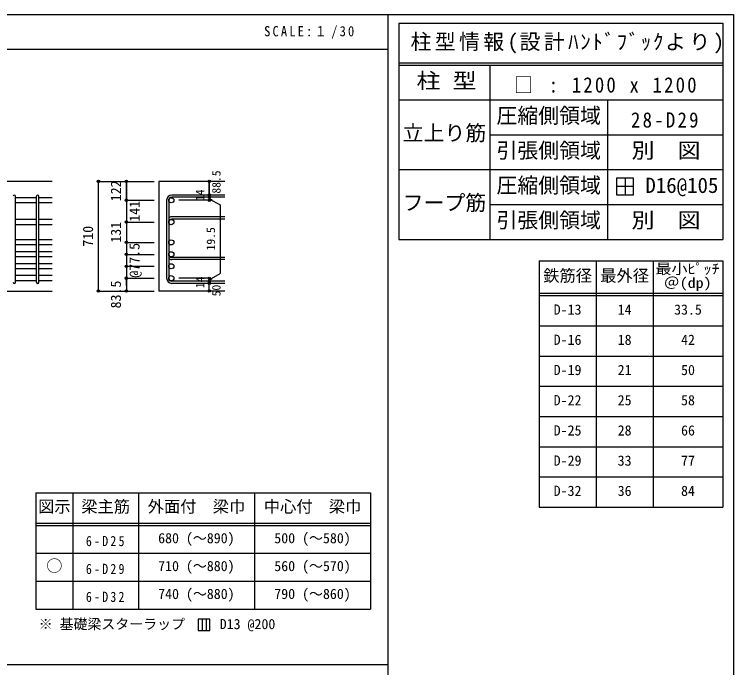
# Model space of a CAD drawing. Units: millimetres at full size, sheet at 1:30, with parts at other scales. Extents: x -5973 to 5954, y -4195 to 4201.
# Drawn here: x 1309 to 5954, y -15 to 4201 of the extents above; entities that cross this region are included whole.
import ezdxf
from ezdxf.enums import TextEntityAlignment as Align

# ---------------------------------------------------------------- set-up
doc = ezdxf.new("R2010")
doc.units = ezdxf.units.MM
doc.header["$LTSCALE"] = 30
doc.header["$PDMODE"] = 32
doc.header["$PDSIZE"] = 15
for name, color, linetype in [('0-1_躯体線', 2, 'Continuous'), ('0-5_基礎梁筋', 7, 'Continuous'), ('0-6_スタラップ筋', 7, 'Continuous'), ('0-D_寸法', 4, 'Continuous'), ('6-7_文字', 7, 'Continuous'), ('6-E_枠', 7, 'Continuous'), ('7-1', 7, 'Continuous'), ('7-7_文字', 7, 'Continuous'), ('F-0_枠', 6, 'Continuous')]:
    doc.layers.add(name, color=color, linetype=linetype)
doc.styles.add('ＭＳ ゴシック', font='')
doc.styles.get('ＭＳ ゴシック').set_extended_font_data('MS Gothic')

msp = doc.modelspace()

# ---------------------------------------------------------------- linework, layer by layer
at = {"layer": '0-1_躯体線'}
for p, q in [((1552.44, 3123.3), (-47.56, 3123.3)), ((2667.44, 3123.3), (2242.44, 3123.3)), ((2242.44, 3123.3), (2242.44, 2414.8)), ((1152.44, 2414.8), (1552.44, 2414.8)), ((2667.44, 2414.8), (2242.44, 2414.8))]:
    msp.add_line(p, q, dxfattribs=at)
at = {"layer": '0-5_基礎梁筋'}
for p, q in [((1452.44, 3018.1), (1316.44, 3018.1)), ((1452.44, 2985.1), (1316.44, 2985.1)), ((1552.44, 3018.1), (1466.44, 3018.1)), ((1552.44, 2985.1), (1466.44, 2985.1)), ((1452.44, 2876.8), (1316.44, 2876.8)), ((1452.44, 2843.8), (1316.44, 2843.8)), ((1552.44, 2876.8), (1466.44, 2876.8)), ((1552.44, 2843.8), (1466.44, 2843.8)), ((1452.44, 2745.8), (1316.44, 2745.8)), ((1552.44, 2745.8), (1466.44, 2745.8)), ((1452.44, 2712.8), (1316.44, 2712.8)), ((1552.44, 2712.8), (1466.44, 2712.8)), ((1452.44, 2668.8), (1316.44, 2668.8)), ((1552.44, 2668.8), (1466.44, 2668.8)), ((1452.44, 2635.8), (1316.44, 2635.8)), ((1552.44, 2635.8), (1466.44, 2635.8)), ((1452.44, 2591.8), (1316.44, 2591.8)), ((1452.44, 2558.8), (1316.44, 2558.8)), ((1552.44, 2591.8), (1466.44, 2591.8)), ((1552.44, 2558.8), (1466.44, 2558.8)), ((1452.44, 2514.8), (1316.44, 2514.8)), ((1552.44, 2514.8), (1466.44, 2514.8)), ((1452.44, 2481.8), (1316.44, 2481.8)), ((1552.44, 2481.8), (1466.44, 2481.8))]:
    msp.add_line(p, q, dxfattribs=at)
at = {"layer": '0-5_基礎梁筋', "color": 3}
for centre in [(2322.94, 3001.6), (2322.94, 2860.3), (2322.94, 2729.3), (2322.94, 2652.3), (2322.94, 2575.3), (2322.94, 2498.3)]:
    msp.add_circle(centre, 16.5, dxfattribs=at)
at = {"layer": '0-6_スタラップ筋'}
for p, q in [((1316.44, 2471.8), (1316.44, 3028.1)), ((1452.44, 2471.8), (1452.44, 3028.1)), ((1466.44, 2471.8), (1466.44, 3028.1)), ((2667.44, 3035.1), (2325.94, 3035.1)), ((2667.44, 3021.1), (2325.94, 3021.1)), ((2292.44, 3001.6), (2292.44, 2498.3)), ((2306.44, 3001.6), (2306.44, 2498.3)), ((2667.44, 2893.8), (2325.94, 2893.8)), ((2667.44, 2879.8), (2325.94, 2879.8)), ((2667.44, 2632.8), (2325.94, 2632.8)), ((2667.44, 2618.8), (2325.94, 2618.8)), ((2667.44, 2478.8), (2325.94, 2478.8)), ((2667.44, 2464.8), (2325.94, 2464.8))]:
    msp.add_line(p, q, dxfattribs=at)
for centre, radius, start, end in [((1309.44, 3028.1), 7, 0, 180), ((1459.44, 3028.1), 7, 0, 180), ((2325.94, 3001.6), 33.5, 90, 180), ((2325.94, 3001.6), 19.5, 90, 180), ((2325.94, 2860.3), 33.5, 90, 125.59765), ((2325.94, 2860.3), 19.5, 90, 180), ((2325.94, 2652.3), 19.5, 180, 270), ((2325.94, 2652.3), 33.5, 234.40235, 270), ((1309.44, 2471.8), 7, 180, 0), ((1459.44, 2471.8), 7, 180, 0), ((2325.94, 2498.3), 33.5, 180, 270), ((2325.94, 2498.3), 19.5, 180, 270)]:
    msp.add_arc(centre, radius, start, end, dxfattribs=at)
at = {"layer": '0-D_寸法'}
for p, q in [((1852.44, 3123.3), (2032.44, 3123.3)), ((1852.44, 3123.3), (2032.44, 3123.3)), ((1852.44, 2414.8), (1852.44, 3123.3)), ((1852.44, 2414.8), (1852.44, 3123.3)), ((2032.44, 3001.6), (2032.44, 3123.3)), ((2032.44, 3123.3), (2212.44, 3123.3)), ((2032.44, 3123.3), (2212.44, 3123.3)), ((2032.44, 3001.6), (2032.44, 3123.3)), ((2567.44, 3021.1), (2567.44, 3035.1)), ((2567.44, 3021.1), (2567.44, 3001.6)), ((2032.44, 3001.6), (2212.44, 3001.6)), ((2032.44, 3001.6), (2212.44, 3001.6)), ((2032.44, 3001.6), (2032.44, 2949.6)), ((2032.44, 3001.6), (2032.44, 2450.83)), ((2032.44, 3001.6), (2032.44, 2465.3)), ((2567.44, 3001.6), (2371.35, 3001.6)), ((2567.44, 3011.35), (2586.76, 3006.18)), ((2567.44, 3011.35), (2637.5, 2970.9)), ((2637.5, 2970.9), (2637.5, 2529)), ((2032.44, 2860.3), (2212.44, 2860.3)), ((2032.44, 2860.3), (2212.44, 2860.3)), ((2032.44, 2860.3), (2032.44, 2498.3)), ((2032.44, 2729.3), (2212.44, 2729.3)), ((2032.44, 2652.3), (2212.44, 2652.3)), ((2032.44, 2575.3), (2212.44, 2575.3)), ((2567.44, 2488.55), (2637.5, 2529)), ((2032.44, 2498.3), (2212.44, 2498.3)), ((2567.44, 2498.3), (2371.35, 2498.3)), ((2567.44, 2478.8), (2567.44, 2498.3)), ((2567.44, 2488.55), (2586.76, 2493.73)), ((2567.44, 2464.8), (2567.44, 2478.8)), ((2567.44, 2414.8), (2567.44, 2464.8)), ((1852.44, 2414.8), (2032.44, 2414.8)), ((2032.44, 2414.8), (2212.44, 2414.8))]:
    msp.add_line(p, q, dxfattribs=at)
for points in [[(2032.44, 3123.3), (2032.44, 3001.6), (2032.44, 2860.3)], [(2567.44, 3123.3), (2567.44, 3035.1), (2567.44, 3123.3)], [(2032.44, 2450.83), (2032.44, 2498.3), (2032.44, 2414.8)]]:
    msp.add_lwpolyline(points, dxfattribs=at)
for centre, radius in [((1852.44, 3123.3), 8), ((1852.44, 3123.3), 7.2), ((1852.44, 3123.3), 6.4), ((1852.44, 3123.3), 5.6), ((1852.44, 3123.3), 4.8), ((1852.44, 3123.3), 4), ((1852.44, 3123.3), 3.2), ((1852.44, 3123.3), 2.4), ((1852.44, 3123.3), 1.6), ((1852.44, 3123.3), 0.8), ((2032.44, 3123.3), 8), ((2032.44, 3123.3), 7.2), ((2032.44, 3123.3), 6.4), ((2032.44, 3123.3), 5.6), ((2032.44, 3123.3), 4.8), ((2032.44, 3123.3), 4), ((2032.44, 3123.3), 3.2), ((2032.44, 3123.3), 2.4), ((2032.44, 3123.3), 1.6), ((2032.44, 3123.3), 0.8), ((2567.44, 3123.3), 4), ((2567.44, 3123.3), 3.6), ((2567.44, 3123.3), 3.2), ((2567.44, 3123.3), 2.8), ((2567.44, 3123.3), 2.4), ((2567.44, 3123.3), 2), ((2567.44, 3123.3), 1.6), ((2567.44, 3123.3), 1.2), ((2567.44, 3123.3), 0.8), ((2567.44, 3123.3), 0.4), ((2567.44, 3035.1), 4), ((2567.44, 3021.1), 4), ((2567.44, 3035.1), 3.6), ((2567.44, 3021.1), 3.6), ((2567.44, 3035.1), 3.2), ((2567.44, 3021.1), 3.2), ((2567.44, 3035.1), 2.8), ((2567.44, 3021.1), 2.8), ((2567.44, 3035.1), 2.4), ((2567.44, 3021.1), 2.4), ((2567.44, 3035.1), 2), ((2567.44, 3021.1), 2), ((2567.44, 3035.1), 1.6), ((2567.44, 3021.1), 1.6), ((2567.44, 3035.1), 1.2), ((2567.44, 3021.1), 1.2), ((2567.44, 3035.1), 0.8), ((2567.44, 3021.1), 0.8), ((2567.44, 3035.1), 0.4), ((2567.44, 3021.1), 0.4), ((2032.44, 3001.6), 8), ((2032.44, 3001.6), 7.2), ((2032.44, 3001.6), 6.4), ((2032.44, 3001.6), 5.6), ((2032.44, 3001.6), 4.8), ((2032.44, 3001.6), 4), ((2032.44, 3001.6), 3.2), ((2032.44, 3001.6), 2.4), ((2032.44, 3001.6), 1.6), ((2032.44, 3001.6), 0.8), ((2567.44, 3001.6), 4), ((2567.44, 3001.6), 3.6), ((2567.44, 3001.6), 3.2), ((2567.44, 3001.6), 2.8), ((2567.44, 3001.6), 2.4), ((2567.44, 3001.6), 2), ((2567.44, 3001.6), 1.6), ((2567.44, 3001.6), 1.2), ((2567.44, 3001.6), 0.8), ((2567.44, 3001.6), 0.4), ((2032.44, 2860.3), 8), ((2032.44, 2860.3), 7.2), ((2032.44, 2860.3), 6.4), ((2032.44, 2860.3), 5.6), ((2032.44, 2860.3), 4.8), ((2032.44, 2860.3), 4), ((2032.44, 2860.3), 3.2), ((2032.44, 2860.3), 2.4), ((2032.44, 2860.3), 1.6), ((2032.44, 2860.3), 0.8), ((2032.44, 2729.3), 8), ((2032.44, 2729.3), 7.2), ((2032.44, 2729.3), 6.4), ((2032.44, 2729.3), 5.6), ((2032.44, 2729.3), 4.8), ((2032.44, 2729.3), 4), ((2032.44, 2729.3), 3.2), ((2032.44, 2729.3), 2.4), ((2032.44, 2729.3), 1.6), ((2032.44, 2729.3), 0.8), ((2032.44, 2652.3), 8), ((2032.44, 2652.3), 7.2), ((2032.44, 2652.3), 6.4), ((2032.44, 2652.3), 5.6), ((2032.44, 2652.3), 4.8), ((2032.44, 2652.3), 4), ((2032.44, 2652.3), 3.2), ((2032.44, 2652.3), 2.4), ((2032.44, 2652.3), 1.6), ((2032.44, 2652.3), 0.8), ((2032.44, 2575.3), 8), ((2032.44, 2575.3), 7.2), ((2032.44, 2575.3), 6.4), ((2032.44, 2575.3), 5.6), ((2032.44, 2575.3), 4.8), ((2032.44, 2575.3), 4), ((2032.44, 2575.3), 3.2), ((2032.44, 2575.3), 2.4), ((2032.44, 2575.3), 1.6), ((2032.44, 2575.3), 0.8), ((2032.44, 2498.3), 8), ((2032.44, 2498.3), 7.2), ((2032.44, 2498.3), 6.4), ((2032.44, 2498.3), 5.6), ((2032.44, 2498.3), 4.8), ((2032.44, 2498.3), 4), ((2032.44, 2498.3), 3.2), ((2032.44, 2498.3), 2.4), ((2032.44, 2498.3), 1.6), ((2032.44, 2498.3), 0.8), ((2567.44, 2498.3), 4), ((2567.44, 2478.8), 4), ((2567.44, 2464.8), 4), ((2567.44, 2498.3), 3.6), ((2567.44, 2478.8), 3.6), ((2567.44, 2464.8), 3.6), ((2567.44, 2498.3), 3.2), ((2567.44, 2478.8), 3.2), ((2567.44, 2464.8), 3.2), ((2567.44, 2498.3), 2.8), ((2567.44, 2478.8), 2.8), ((2567.44, 2464.8), 2.8), ((2567.44, 2498.3), 2.4), ((2567.44, 2478.8), 2.4), ((2567.44, 2464.8), 2.4), ((2567.44, 2498.3), 2), ((2567.44, 2478.8), 2), ((2567.44, 2464.8), 2), ((2567.44, 2498.3), 1.6), ((2567.44, 2478.8), 1.6), ((2567.44, 2464.8), 1.6), ((2567.44, 2498.3), 1.2), ((2567.44, 2478.8), 1.2), ((2567.44, 2464.8), 1.2), ((2567.44, 2498.3), 0.8), ((2567.44, 2478.8), 0.8), ((2567.44, 2464.8), 0.8), ((2567.44, 2498.3), 0.4), ((2567.44, 2478.8), 0.4), ((2567.44, 2464.8), 0.4), ((1852.44, 2414.8), 7.2), ((1852.44, 2414.8), 6.4), ((1852.44, 2414.8), 5.6), ((1852.44, 2414.8), 4.8), ((1852.44, 2414.8), 4), ((1852.44, 2414.8), 3.2), ((1852.44, 2414.8), 2.4), ((1852.44, 2414.8), 1.6), ((1852.44, 2414.8), 0.8), ((2032.44, 2414.8), 7.2), ((2032.44, 2414.8), 6.4), ((2032.44, 2414.8), 5.6), ((2032.44, 2414.8), 4.8), ((2032.44, 2414.8), 4), ((2032.44, 2414.8), 3.2), ((2032.44, 2414.8), 2.4), ((2032.44, 2414.8), 1.6), ((2032.44, 2414.8), 0.8), ((2567.44, 2414.8), 4), ((2567.44, 2414.8), 3.6), ((2567.44, 2414.8), 3.2), ((2567.44, 2414.8), 2.8), ((2567.44, 2414.8), 2.4), ((2567.44, 2414.8), 2), ((2567.44, 2414.8), 1.6), ((2567.44, 2414.8), 1.2), ((2567.44, 2414.8), 0.8), ((2567.44, 2414.8), 0.4)]:
    msp.add_circle(centre, radius, dxfattribs=at)
at = {"layer": '0-D_寸法', "color": 7}
for p in [(1852.44, 3123.3), (2032.44, 3123.3), (2567.44, 3123.3), (2567.44, 3035.1), (2567.44, 3021.1), (2032.44, 3001.6), (2567.44, 3001.6), (2032.44, 2860.3), (2032.44, 2729.3), (2032.44, 2652.3), (2032.44, 2575.3), (2032.44, 2498.3), (2567.44, 2498.3), (2567.44, 2498.3), (2567.44, 2478.8), (2567.44, 2464.8), (1852.44, 2414.8), (2032.44, 2414.8), (2567.44, 2414.8)]:
    msp.add_point(p, dxfattribs=at)
at = {"layer": '6-7_文字'}
for p, q in [((2522.34, 298.38), (2522.34, 223.38)), ((2547.34, 298.38), (2547.34, 223.38))]:
    msp.add_line(p, q, dxfattribs=at)
msp.add_lwpolyline([(2497.34, 223.38), (2572.34, 223.38), (2572.34, 298.38), (2497.34, 298.38)], close=True, dxfattribs=at)
at = {"layer": '6-E_枠', "color": 3}
for p, q in [((1447.71, 1112.77), (1447.71, 362.77)), ((1447.71, 1112.77), (3610.24, 1112.77)), ((3610.24, 1112.77), (3610.24, 362.77)), ((1447.71, 362.77), (3610.24, 362.77))]:
    msp.add_line(p, q, dxfattribs=at)
at = {"layer": '6-E_枠'}
for p, q in [((1687.71, 1112.77), (1687.71, 362.77)), ((2110.24, 1112.77), (2110.24, 362.77)), ((2860.24, 1112.77), (2860.24, 362.77)), ((1447.71, 917.77), (3610.24, 917.77)), ((1447.71, 902.77), (3610.24, 902.77)), ((1447.71, 722.77), (3610.24, 722.77)), ((1447.71, 542.77), (3610.24, 542.77))]:
    msp.add_line(p, q, dxfattribs=at)
at = {"layer": '7-1', "color": 3}
for p, q in [((3793.07, 4143.88), (5884.63, 4143.88)), ((3793.07, 4143.88), (3793.07, 2748.88)), ((5884.63, 4143.88), (5884.63, 2748.88)), ((3793.07, 2748.88), (5884.63, 2748.88)), ((4697.91, 2610.68), (5884.63, 2610.68)), ((5884.63, 2610.68), (5884.63, 1020.68))]:
    msp.add_line(p, q, dxfattribs=at)
at = {"layer": '7-1'}
for p, q in [((3793.07, 3888.88), (5884.63, 3888.88)), ((3793.07, 3873.88), (5884.63, 3873.88)), ((4379.78, 3873.88), (4379.78, 2748.88)), ((3793.07, 3648.88), (5884.63, 3648.88)), ((5140.27, 3648.88), (5140.27, 2748.88)), ((4379.78, 3423.88), (5884.63, 3423.88)), ((3793.07, 3198.88), (5884.63, 3198.88)), ((4379.78, 2973.88), (5884.63, 2973.88)), ((5066.27, 2610.68), (5066.27, 1020.68)), ((5434.63, 2610.68), (5434.63, 1020.68)), ((4697.91, 2400.68), (5884.63, 2400.68)), ((4697.91, 2385.68), (5884.63, 2385.68)), ((4697.91, 2190.68), (5884.63, 2190.68)), ((4697.91, 1995.68), (5884.63, 1995.68)), ((4697.91, 1800.68), (5884.63, 1800.68)), ((4697.91, 1605.68), (5884.63, 1605.68)), ((4697.91, 1410.68), (5884.63, 1410.68)), ((4697.91, 1215.68), (5884.63, 1215.68))]:
    msp.add_line(p, q, dxfattribs=at)
at = {"layer": '7-1', "color": 3}
msp.add_lwpolyline([(4697.91, 2610.68), (4697.91, 1020.68), (5884.63, 1020.68)], dxfattribs=at)
at = {"layer": '7-7_文字', "color": 3}
for p, q in [((5198.84, 3143.77), (5198.84, 3035.77)), ((5306.84, 3143.77), (5198.84, 3143.77)), ((5252.84, 3143.77), (5252.84, 3035.77)), ((5306.84, 3035.77), (5306.84, 3143.77)), ((5306.84, 3089.77), (5198.84, 3089.77)), ((5198.84, 3035.77), (5306.84, 3035.77))]:
    msp.add_line(p, q, dxfattribs=at)
at = {"layer": 'F-0_枠'}
for p, q in [((-5972.88, 4201.15), (5954.1, 4201.15)), ((3723.6, -4195.24), (3723.6, 4201.15)), ((5954.1, 4201.15), (5954.1, -4195.24))]:
    msp.add_line(p, q, dxfattribs=at)
at = {"layer": 'F-0_枠', "color": 2}
for p, q in [((-5972.88, 3976.15), (3723.6, 3976.15)), ((3723.6, 2.95), (-5972.88, 2.95))]:
    msp.add_line(p, q, dxfattribs=at)

# ---------------------------------------------------------------- texts
at = {"layer": '0-D_寸法', "style": 'ＭＳ ゴシック'}
for s, height, p in [('88.5', 54.99, (2657.44, 3044.3)), ('122', 65.98, (2017.44, 2994.95)), ('14', 54.99, (2552.21, 2996.44)), ('141', 65.98, (2138.27, 2862.81)), ('131', 65.98, (2017.44, 2727.3)), ('710', 65.98, (1837.44, 2701.55)), ('19.5', 54.99, (2621.87, 2677.65)), ('@77.5', 65.98, (2137.31, 2501.54)), ('83.5', 65.98, (2017.44, 2303.3)), ('14', 54.99, (2552.18, 2434.12)), ('50', 54.99, (2657.44, 2381.3))]:
    msp.add_text(s, height=height, rotation=90, dxfattribs=at).set_placement(p, align=Align.BOTTOM_LEFT)
at = {"layer": '6-7_文字', "color": 2, "style": 'ＭＳ ゴシック'}
for s, p in [('図示', (1462.71, 962.77)), ('梁主筋', (1741.48, 962.77)), ('外面付\u3000梁巾', (2170.24, 962.77)), ('中心付\u3000梁巾', (2920.24, 962.77)), ('○', (1515.21, 580.27))]:
    msp.add_text(s, height=76.98, dxfattribs=at).set_placement(p, align=Align.BOTTOM_LEFT)
at = {"layer": '6-7_文字', "style": 'ＭＳ ゴシック'}
for s, p in [('680 (～890)', (2237.74, 767.77)), ('500 (～580)', (2987.74, 767.77)), ('710 (～880)', (2237.74, 587.77)), ('560 (～570)', (2987.74, 587.77)), ('740 (～880)', (2237.74, 407.77)), ('790 (～860)', (2987.74, 407.77)), ('※ 基礎梁スターラップ     D13 @200', (1466.27, 213.19))]:
    msp.add_text(s, height=65.98, dxfattribs=at).set_placement(p, align=Align.BOTTOM_LEFT)
at = {"layer": '6-7_文字', "color": 2, "insert": (2922.26, 4043.65), "char_height": 65.98, "attachment_point": 7, "style": 'ＭＳ ゴシック'}
msp.add_mtext('\\T1.34;\\W0.9;SCALE:１/30', dxfattribs=at)
at = {"layer": '6-7_文字', "char_height": 65.98, "attachment_point": 7, "style": 'ＭＳ ゴシック'}
for s, insert in [('\\T1.38;\\W0.85;6-D25', (1771.48, 767.77)), ('\\T1.38;\\W0.85;6-D29', (1771.48, 587.77)), ('\\T1.38;\\W0.85;6-D32', (1771.48, 407.77))]:
    msp.add_mtext(s, dxfattribs=dict(at, insert=insert))
at = {"layer": '7-7_文字', "color": 2, "style": 'ＭＳ ゴシック'}
for s, height, width, p in [('柱 型', 98.97, 1.15, (3906.42, 3693.88)), ('別\u3000図', 98.97, 1.1, (5294.95, 3243.88)), ('別\u3000図', 98.97, 1.1, (5294.95, 2793.88)), ('最小ﾋﾟｯﾁ', 65.98, 1.15, (5449.63, 2505.68)), ('＠(dp)', 65.98, 1.15, (5502.13, 2415.68))]:
    msp.add_text(s, height=height, dxfattribs=dict(at, width=width)).set_placement(p, align=Align.BOTTOM_LEFT)
for s, height, p in [('圧縮側領域', 98.97, (4422.53, 3468.88)), ('立上り筋', 98.97, (3816.42, 3356.38)), ('引張側領域', 98.97, (4422.53, 3243.88)), ('圧縮側領域', 98.97, (4422.53, 3018.88)), ('   D16@105', 98.97, (5182.45, 3018.88)), ('フープ筋', 98.97, (3816.42, 2906.38)), ('引張側領域', 98.97, (4422.53, 2793.88)), ('鉄筋径', 76.98, (4724.59, 2453.18)), ('最外径', 76.98, (5092.95, 2453.18))]:
    msp.add_text(s, height=height, dxfattribs=at).set_placement(p, align=Align.BOTTOM_LEFT)
at = {"layer": '7-7_文字', "style": 'ＭＳ ゴシック'}
for s, p in [('D-13', (4792.09, 2243.18)), ('14', (5205.45, 2243.18)), ('33.5', (5569.63, 2243.18)), ('D-16', (4792.09, 2048.18)), ('18', (5205.45, 2048.18)), ('42', (5614.63, 2048.18)), ('D-19', (4792.09, 1853.18)), ('21', (5205.45, 1853.18)), ('50', (5614.63, 1853.18)), ('D-22', (4792.09, 1658.18)), ('25', (5205.45, 1658.18)), ('58', (5614.63, 1658.18)), ('D-25', (4792.09, 1463.18)), ('28', (5205.45, 1463.18)), ('66', (5614.63, 1463.18)), ('D-29', (4792.09, 1268.18)), ('33', (5205.45, 1268.18)), ('77', (5614.63, 1268.18)), ('D-32', (4792.09, 1073.18)), ('36', (5205.45, 1073.18)), ('84', (5614.63, 1073.18))]:
    msp.add_text(s, height=65.98, dxfattribs=at).set_placement(p, align=Align.BOTTOM_LEFT)
at = {"layer": '7-7_文字', "color": 2, "char_height": 98.97, "attachment_point": 7, "style": 'ＭＳ ゴシック'}
for s, insert in [('\\T1.16;柱型情報(設計ﾊﾝﾄﾞﾌﾞｯｸより)', (3867.6, 3948.88)), ('\\T1.23;\\W0.9;□\\~:\\~1200\\~x\\~1200', (4535.95, 3693.88)), ('\\T1.24;\\W0.9;28-D29', (5291.2, 3468.88))]:
    msp.add_mtext(s, dxfattribs=dict(at, insert=insert))

doc.saveas('drawing.dxf')
